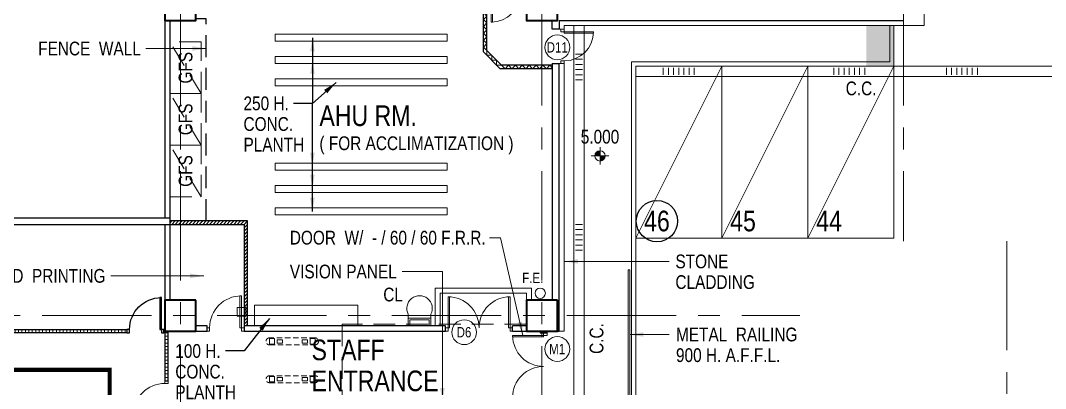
# Model space of a CAD drawing. Header units: millimetres. Extents: x 833576263 to 1668046980, y 817519639 to 1636103653.
# Drawn here: x 834050248 to 834080016, y 818077810 to 818088502 of the extents above; entities that cross this region are included whole.
import ezdxf
from ezdxf.enums import TextEntityAlignment as Align

# ---------------------------------------------------------------- set-up
doc = ezdxf.new("R2010")
doc.units = ezdxf.units.MM
doc.header["$LTSCALE"] = 100
doc.header["$MEASUREMENT"] = 0
for name, pattern in [('R_P_Grid$0$CENTER', [50.8, 31.75, -6.35, 6.35, -6.35]), ('R_P_LG$0$HIDDEN', [9.525, 6.35, -3.175]), ('R_P_LG$0$HIDDEN2', [4.7625, 3.175, -1.5875])]:
    doc.linetypes.add(name, pattern=pattern)
doc.layers.add('C_DWG1002P00L0LGGBP$0$C_CONCRETE SLAB', color=7, linetype='Continuous', true_color=0xf0faf0)
for name, color, linetype, lineweight in [('R_CONC-PLINTH_LG$0$RDA04011', 4, 'Continuous', 25), ('R_CONC-PLINTH_LG$0$RDA2303', 1, 'Continuous', 18), ('R_P_Grid$0$RDA0251', 1, 'R_P_Grid$0$CENTER', 18), ('R_P_Grid$0$RDA0251-LG', 6, 'R_P_Grid$0$CENTER', 18), ('R_P_LG$0$5-DOOR', 1, 'Continuous', 18), ('R_P_LG$0$RDA0322', 1, 'Continuous', 18), ('R_P_LG$0$RDA04011', 4, 'Continuous', 25), ('R_P_LG$0$RDA04031', 3, 'Continuous', 25), ('R_P_LG$0$RDA0504', 4, 'Continuous', 25), ('R_P_LG$0$RDA0506', 7, 'Continuous', 18), ('R_P_LG$0$RDA0621', 7, 'Continuous', 13), ('R_P_LG$0$RDA0624', 7, 'Continuous', 13), ('R_P_LG$0$RDA2142', 1, 'Continuous', 18), ('R_P_LG$0$RDA2202', 3, 'Continuous', 25), ('R_P_LG$0$RDA2203', 11, 'Continuous', 25), ('R_P_LG$0$RDA2301', 7, 'Continuous', 18), ('R_P_LG$0$RDA2302', 7, 'R_P_LG$0$HIDDEN', 18), ('R_P_LG$0$RDA2401', 1, 'Continuous', 18), ('R_P_LG$0$RDA2461', 7, 'Continuous', 18), ('R_P_LG$0$RDA2804S', 2, 'Continuous', 35), ('R_P_LG$0$RDA3151', 1, 'Continuous', 18), ('R_P_LG$0$RDA4701', 7, 'Continuous', 18), ('R_P_LG$0$RDA5801', 1, 'Continuous', 18), ('R_P_LG$0$RDA5802', 1, 'Continuous', 18), ('R_P_LG$0$RDA7202', 1, 'Continuous', 13), ('R_P_LG$0$RDA8301', 7, 'Continuous', 18), ('R_P_LG$0$X1$0$5-DOOR', 1, 'Continuous', 25)]:
    doc.layers.add(name, color=color, linetype=linetype, lineweight=lineweight)
doc.layers.add('R_P_LG$0$RDA0625', color=7, linetype='R_P_LG$0$HIDDEN')
doc.layers.add('X-REF', color=7, linetype='Continuous')
doc.styles.add('R_CONC-PLINTH_LG$0$ARIAL', font='arial.ttf', dxfattribs={"width": 0.8})
doc.styles.add('R_CONC-PLINTH_LG$0$ROMANS', font='arial.ttf', dxfattribs={"width": 0.8})
doc.styles.add('R_P_LG$0$Arial', font='arial.ttf', dxfattribs={"width": 0.8})
doc.styles.add('R_P_LG$0$romans', font='arial.ttf', dxfattribs={"width": 0.8})
doc.dimstyles.new('R_CONC-PLINTH_LG$0$M_200LA', dxfattribs={"dimscale": 200, "dimtxt": 2.5, "dimasz": 2, "dimexe": 0.8, "dimexo": 0, "dimgap": 0.75, "dimtad": 1, "dimdec": 0, "dimrnd": 1, "dimzin": 12, "dimdsep": 46, "dimtxsty": 'R_CONC-PLINTH_LG$0$ROMANS', "dimcen": 2, "dimdle": 1, "dimclrd": 7, "dimclre": 7, "dimclrt": 4, "dimaunit": 1, "dimadec": 0, "dimazin": 0, "dimtfac": 1, "dimtdec": 0, "dimtix": 1, "dimtmove": 2, "dimatfit": 3, "dimfxl": 1, "dimtolj": 1, "dimarcsym": 0})
doc.dimstyles.new('R_P_LG$0$M_200LA', dxfattribs={"dimscale": 200, "dimtxt": 2.5, "dimasz": 2, "dimexe": 0.8, "dimexo": 0, "dimgap": 0.75, "dimtad": 1, "dimdec": 0, "dimrnd": 1, "dimzin": 12, "dimdsep": 46, "dimtxsty": 'R_P_LG$0$romans', "dimcen": 2, "dimdle": 1, "dimclrd": 7, "dimclre": 7, "dimclrt": 4, "dimaunit": 1, "dimadec": 3, "dimazin": 0, "dimtfac": 1, "dimtdec": 0, "dimtix": 1, "dimtmove": 2, "dimatfit": 3, "dimfxl": 1, "dimtolj": 1, "dimlwd": 18, "dimlwe": 18, "dimarcsym": 0})
pattern_1 = [(90, (834041615, 818091325.67), (-150, 2e-08), [])]

# ---------------------------------------------------------------- blocks, each defined once
blk = doc.blocks.new('R_P_Grid')
at = {"layer": 'R_P_Grid$0$RDA0251'}
blk.add_line((833964515, 818079926.7), (834072885.2, 818079926.7), dxfattribs=at)
at = {"layer": 'R_P_Grid$0$RDA0251-LG'}
for p, q in [((834054890, 818124763.4), (834054890, 818027660)), ((834065390, 818124763.4), (834065390, 818022877.2)), ((834075890, 818124763.4), (834075890, 818082095.1)), ((834075890, 818124763.4), (834075890, 818082095.1)), ((834078890, 818082095.1), (834078890, 818022877.2))]:
    blk.add_line(p, q, dxfattribs=at)
blk = doc.blocks.new('R_P_LG$0$P46A_Door-Passage-Double-Flush - _900 _ 900_ X 2500mm-5995994-LG_F _5_000 Mpd_')
at = {"layer": 'R_P_LG$0$RDA3151'}
for p, q in [((-900, 56), (-900, 956)), ((-900, 956), (-855, 956)), ((-855, 956), (-855, 56)), ((900, 956), (855, 956)), ((855, 956), (855, 56)), ((900, 56), (900, 956)), ((-900, 56), (-975, 56)), ((-975, 56), (-975, -44)), ((-900, -44), (-900, 56)), ((-855, 56), (-900, 56)), ((855, 56), (900, 56)), ((900, 56), (900, -44)), ((975, 56), (900, 56)), ((975, -44), (975, 56)), ((-975, -44), (-900, -44)), ((900, -44), (975, -44))]:
    blk.add_line(p, q, dxfattribs=at)
for centre, start, end in [((-900, 56), 0, 90), ((900, 56), 90, 180)]:
    blk.add_arc(centre, 900, start, end, dxfattribs=at)
blk = doc.blocks.new('R_P_LG$0$P46A_Escape-Single-Door - 850 x 2100mm-5484262-LG_F _5_000 Mpd_')
at = {"layer": 'R_P_LG$0$RDA3151'}
for p, q in [((425, 956), (380, 956)), ((380, 956), (380, 106)), ((425, 106), (425, 956)), ((-425, 106), (-500, 106)), ((-500, 106), (-500, 6)), ((-500, 6), (-425, 6)), ((-425, 6), (-425, 106)), ((380, 106), (425, 106)), ((425, 106), (425, 6)), ((500, 106), (425, 106)), ((425, 6), (500, 6)), ((500, 6), (500, 106))]:
    blk.add_line(p, q, dxfattribs=at)
blk.add_arc((425, 106), 850, 90, 180, dxfattribs=at)
blk = doc.blocks.new('R_P_LG$0$P46A_Escape-Single-Door - 850 x 2100mm-5481858-LG_F _5_000 Mpd_')
at = {"layer": 'R_P_LG$0$RDA3151'}
for p, q in [((425, 906), (380, 906)), ((380, 906), (380, 56)), ((425, 56), (425, 906)), ((-425, 56), (-500, 56)), ((-500, 56), (-500, -44)), ((-425, -44), (-425, 56)), ((380, 56), (425, 56)), ((425, 56), (425, -44)), ((500, 56), (425, 56)), ((500, -44), (500, 56)), ((-500, -44), (-425, -44)), ((425, -44), (500, -44))]:
    blk.add_line(p, q, dxfattribs=at)
blk.add_arc((425, 56), 850, 90, 180, dxfattribs=at)
blk = doc.blocks.new('R_P_LG$0$PS-5000x2500')
at = {"layer": 'R_P_LG$0$RDA8301'}
blk.add_line((2500, 5000), (0, 0), dxfattribs=at)
blk.add_lwpolyline([(0, 0), (2500, 0), (2500, 5000), (0, 5000)], close=True, dxfattribs=at)
blk = doc.blocks.new('R_P_LG$0$DD_900-900')
at = {"layer": 'R_P_LG$0$RDA3151'}
for points in [[(0, -100), (0, 0), (75, 0), (75, -100)], [(1950, -100), (1875, -100), (1875, 0), (1950, 0)], [(75, -1000), (120, -1000), (120, -100), (75, -100)], [(1875, -100), (1875, -1000), (1830, -1000), (1830, -100)]]:
    blk.add_lwpolyline(points, close=True, dxfattribs=at)
for centre, start, end in [((75, -100), 270, 0), ((1875, -100), 180, 270)]:
    blk.add_arc(centre, 900, start, end, dxfattribs=at)
blk = doc.blocks.new('R_P_LG$0$P46A_Door-Passage-Single-Flush - 925 x 2500mm-4332826-LG_F _5_000 Mpd_')
at = {"layer": 'R_P_LG$0$RDA3151'}
for p, q in [((462, 981), (418, 981)), ((418, 981), (418, 56)), ((462, 56), (462, 981)), ((-462, 56), (-537, 56)), ((-537, 56), (-537, -44)), ((-462, -44), (-462, 56)), ((418, 56), (462, 56)), ((462, 56), (462, -44)), ((537, 56), (462, 56)), ((537, -44), (537, 56)), ((-537, -44), (-462, -44)), ((462, -44), (537, -44))]:
    blk.add_line(p, q, dxfattribs=at)
blk.add_arc((462, 56), 925, 90, 180, dxfattribs=at)
blk = doc.blocks.new('R_P_LG$0$P46A_FUNI_Entrance_Gate - P46A_FUNI_Entrance_Gate-V62-LG_F _5_000 Mpd_')
at = {"layer": 'R_P_LG$0$RDA7202', "linetype": 'R_P_LG$0$HIDDEN2', "ltscale": 0.5}
for p, q in [((-103, 659), (-103, -659)), ((-80, 517), (-80, 663)), ((-80, 663), (80, 663)), ((80, 663), (80, 517)), ((103, -659), (103, 653)), ((80, 517), (-80, 517)), ((-48, 443), (-48, 284)), ((-48, 443), (48, 443)), ((48, 443), (48, 284)), ((48, 284), (-48, 284)), ((-48, -443), (-48, -284)), ((-48, -284), (48, -284)), ((48, -284), (48, -443)), ((-80, -662), (-80, -516)), ((-80, -516), (80, -516)), ((48, -443), (-48, -443)), ((80, -516), (80, -662)), ((80, -662), (-80, -662))]:
    blk.add_line(p, q, dxfattribs=at)
for centre, start, end in [((0, 659), 357.0606, 180), ((0, -659), 180, 0)]:
    blk.add_arc(centre, 103, start, end, dxfattribs=at)
blk = doc.blocks.new('R_P_LG$0$LMark-FFL-1')
h = blk.add_hatch(color=256)
h.paths.add_polyline_path([(0, 0.75, 0.414214), (-0.75, 0), (0, 0)])
h.paths.add_polyline_path([(0.75, 0), (0, 0), (0, -0.75, 0.414214)])
for p, q in [((-1.28, 0), (1.28, 0)), ((0, 1.28), (0, -1.28))]:
    blk.add_line(p, q)
blk.add_circle((0, 0), 0.75)
at = {"color": 7, "style": 'R_P_LG$0$romans', "width": 0.8}
blk.add_attdef('FFL', (1.03, 1.03), '', height=2, dxfattribs=at)
blk = doc.blocks.new('R_P_LG$0$P46A_FS_Gas_Flooding_System_Cylinder - P46A_FS_Gas_Flooding_System_Cylinder-V133-LG_F _5_000 Mpd_')
at = {"layer": 'R_P_LG$0$RDA5802', "linetype": 'R_P_LG$0$HIDDEN'}
blk.add_line((-750, 0), (750, -900), dxfattribs=at)
blk.add_lwpolyline([(750, -900), (-750, -900), (-750, 0), (750, 0)], close=True, dxfattribs=at)
blk = doc.blocks.new('R_P_LG$0$X1$0$P46A_Door-Passage-Single-Flush - FOH_925 x 2450mm-11147504-J2 LL00-04 THEATER FOYER')
at = {"layer": 'R_P_LG$0$X1$0$5-DOOR'}
for p, q in [((-537, 19), (-462, 19)), ((-537, -81), (-537, 19)), ((-462, 19), (-462, -81)), ((462, 19), (537, 19)), ((462, -81), (462, 19)), ((537, 19), (537, -81)), ((-462, -81), (-537, -81)), ((418, -81), (462, -81)), ((418, -1006), (418, -81)), ((537, -81), (462, -81)), ((462, -81), (462, -1006)), ((462, -1006), (418, -1006))]:
    blk.add_line(p, q, dxfattribs=at)
blk.add_arc((462, -81), 925, 180, 270, dxfattribs=at)
blk = doc.blocks.new('R_P_LG$0$P46A_Door-Passage-Single-Flush - 925 x 2250mm-13279276-LG_F _5_000 Mpd_')
at = {"layer": 'R_P_LG$0$5-DOOR'}
for p, q in [((-537, 44), (-462, 44)), ((-537, -56), (-537, 44)), ((-462, 44), (-462, -56)), ((462, 44), (537, 44)), ((462, -56), (462, 44)), ((537, 44), (537, -56)), ((-462, -56), (-537, -56)), ((418, -56), (462, -56)), ((418, -981), (418, -56)), ((537, -56), (462, -56)), ((462, -56), (462, -981)), ((462, -981), (418, -981))]:
    blk.add_line(p, q, dxfattribs=at)
blk.add_arc((462, -56), 925, 180, 270, dxfattribs=at)
blk = doc.blocks.new('C_DWG1002P00L0LGGBP')
at = {"layer": 'C_DWG1002P00L0LGGBP$0$C_CONCRETE SLAB'}
blk.add_hatch(color=256, dxfattribs=at).paths.add_polyline_path([(834074815, 818087177), (834075615, 818087177), (834075615, 818088352), (834074815, 818088352)])
blk = doc.blocks.new('R_P_LG')
at = {"layer": 'R_P_LG$0$RDA0621'}
h = blk.add_hatch(dxfattribs=at)
h.set_pattern_fill('_USER', color=256, scale=141.4, angle=45, double=1, pattern_type=0)
h.set_pattern_definition([(45, (834063790, 818087630.99), (-99.985, 99.985), []), (135, (834063790, 818087630.99), (-99.985, -99.985), [])])
h.paths.add_polyline_path([(834063790, 818089201.7), (834063690, 818089201.7), (834063690, 818087589.568), (834063790, 818087630.9893)])
h = blk.add_hatch(dxfattribs=at)
h.set_pattern_fill('_USER', color=256, scale=141.4, angle=45, double=1, pattern_type=0)
h.set_pattern_definition([(8e-09, (834063790, 818087630.99), (-2e-08, 141.4), []), (90, (834063790, 818087630.99), (-141.4, -2e-08), [])])
h.paths.add_polyline_path([(834064214.2, 818087206.7893), (834063790, 818087630.9893), (834063690, 818087589.568), (834064177.868, 818087101.7)])
h = blk.add_hatch(dxfattribs=at)
h.set_pattern_fill('_USER', color=256, scale=141.4, angle=45, double=1, pattern_type=0)
h.set_pattern_definition([(45, (834064219.29, 818087201.7), (-99.985, 99.985), []), (135, (834064219.29, 818087201.7), (-99.985, -99.985), [])])
h.paths.add_polyline_path([(834065690, 818087201.7), (834064219.2893, 818087201.7), (834064177.868, 818087101.7), (834065690, 818087101.7)])
h = blk.add_hatch(dxfattribs=at)
h.set_pattern_fill('_USER', color=256, scale=70.7, angle=45, pattern_type=0)
h.set_pattern_definition([(45, (834056740, 818080376.7), (-49.9924, 49.9924), [])])
h.paths.add_polyline_path([(834056840, 818082676.7), (834054590, 818082676.7), (834054590, 818082576.7), (834056740, 818082576.7), (834056740, 818079626.7), (834056840, 818079626.7)])
h = blk.add_hatch(dxfattribs=at)
h.set_pattern_fill('_USER', color=256, scale=100, double=1, pattern_type=0)
h.set_pattern_definition([(0, (834045090, 818079426.7), (0, 100), []), (90, (834045090, 818079426.7), (-100, 6e-15), [])])
h.paths.add_polyline_path([(834045090, 818079526.7), (834045090, 818079426.7), (834053340, 818079426.7), (834053340, 818079526.7)])
h = blk.add_hatch(dxfattribs=at)
h.set_pattern_fill('_USER', color=256, scale=100, double=1, pattern_type=0)
h.set_pattern_definition([(0, (834054440, 818078031.7), (0, 100), []), (90, (834054440, 818078031.7), (-100, 6e-15), [])])
h.paths.add_polyline_path([(834054440, 818078031.7), (834054540, 818078031.7), (834054540, 818079476.7), (834054440, 818079476.7)])
at = {"layer": 'R_P_LG$0$RDA0624', "lineweight": 18}
h = blk.add_hatch(dxfattribs=at)
h.set_pattern_fill('DOTS', color=4, scale=90, angle=45, style=0)
h.set_pattern_definition([(45, (0, 0), (-50.513940681, 151.541822043), [0, -142.875])])
edge = h.paths.add_edge_path()
edge.add_arc((834065390, 818020126.7), 13000, 75, 90)
edge.add_line((834065390, 818033126.7), (833989233.5977, 818033126.7))
edge.add_arc((833989233.5977, 818040126.7), 7000, 227.47847394, 269.99999999, ccw=False)
edge.add_line((833984502.5276, 818034967.5358), (833978583.9299, 818040395.0234))
edge.add_arc((833983315, 818045554.1877), 7000, 180, 227.47847394, ccw=False)
edge.add_line((833976315, 818045554.1877), (833976315, 818098726.7))
edge.add_arc((833983314.9761, 818098726.7099), 6999.9761, 115.841715, 180.00008101, ccw=False)
edge.add_line((833980263.7812, 818105026.7), (834002230.1033, 818105026.7))
edge.add_line((834002230.1033, 818105026.7), (834002230.4132, 818116699.7))
edge.add_line((834002230.4132, 818116699.7), (833958315, 818116699.7))
edge.add_line((833958315, 818116699.7), (833958315, 818110699.7))
edge.add_line((833958315, 818110699.7), (833963315, 818110699.7))
edge.add_arc((833963315, 818103699.7), 7000, 0, 90, ccw=False)
edge.add_line((833970315, 818103699.7), (833970315, 818045554.1877))
edge.add_arc((833983315, 818045554.1877), 13000, 180, 227.47847393)
edge.add_line((833974528.727, 818035972.8826), (833980447.3247, 818030545.395))
edge.add_arc((833989233.5977, 818040126.7), 13000, 227.47847393, 270)
edge.add_line((833989233.5977, 818027126.7), (834065245.1822, 818027126.7))
edge.add_arc((834065245.1822, 818019026.7), 8100, 75, 90, ccw=False)
edge.add_line((834067341.6165, 818026850.6992), (834090782.7579, 818020569.6643))
edge.add_arc((834094147.4055, 818033126.7), 13000, 255, 270)
edge.add_line((834094147.4055, 818020126.7), (834118759.2741, 818020126.7))
edge.add_arc((834118759.2741, 818033126.7), 13000, 270, 282.26165437)
edge.add_line((834121520.1679, 818020423.257), (834124956.9903, 818021170.1963))
edge.add_arc((834126677.2395, 818013254.9741), 8100, 20.44433993, 102.26165437, ccw=False)
edge.add_arc((834190761.1764, 818035930.696), 59878.7776, 183.670517332, 199.356395537, ccw=False)
edge.add_line((834131005.2286, 818032097.3284), (834127870.7181, 818029996.4247))
edge.add_line((834127870.7181, 818029996.4247), (834126362.9837, 818029715.8154))
edge.add_arc((834117071.8823, 818047426.7), 20000, 270, 297.68143099, ccw=False)
edge.add_line((834117071.8823, 818027426.7), (834089164.0869, 818027426.7))
edge.add_arc((834089164.0869, 818033426.7), 6000, 255.00000001, 270, ccw=False)
edge.add_line((834087611.1726, 818027631.1451), (834068754.6476, 818032683.7357))
at = {"layer": 'R_P_LG$0$RDA4701'}
h = blk.add_hatch(dxfattribs=at)
h.set_pattern_fill('_USER', color=256, scale=150, angle=167.52488052, pattern_type=0)
h.set_pattern_definition([(180, (834062166.03, 818045526.7), (-2e-08, -150), [])])
h.paths.add_polyline_path([(834066565, 818086649.1197), (834066365, 818086649.1197), (834066365, 818087674.1197), (834066565, 818087674.1197)])
h = blk.add_hatch(dxfattribs=at)
h.set_pattern_fill('_USER', color=256, scale=150, angle=77.52488052, pattern_type=0)
h.set_pattern_definition(pattern_1)
h.paths.add_polyline_path([(834069867.5803, 818086926.7), (834069867.5803, 818087126.7), (834068842.5803, 818087126.7), (834068842.5803, 818086926.7)])
h = blk.add_hatch(dxfattribs=at)
h.set_pattern_fill('_USER', color=256, scale=150, angle=77.52488052, pattern_type=0)
h.set_pattern_definition(pattern_1)
h.paths.add_polyline_path([(834073862.4197, 818086926.7), (834073862.4197, 818087126.7), (834074887.4197, 818087126.7), (834074887.4197, 818086926.7)])
h = blk.add_hatch(dxfattribs=at)
h.set_pattern_fill('_USER', color=256, scale=150, angle=77.52488052, pattern_type=0)
h.set_pattern_definition([(90, (834054340, 818091325.67), (-150, 2e-08), [])])
h.paths.add_polyline_path([(834078087.5803, 818086926.7), (834078087.5803, 818087126.7), (834077062.5803, 818087126.7), (834077062.5803, 818086926.7)])
h = blk.add_hatch(dxfattribs=at)
h.set_pattern_fill('_USER', color=256, scale=150, angle=167.52488052, pattern_type=0)
h.set_pattern_definition([(180, (834062166.03, 818051226.7), (-2e-08, -150), [])])
h.paths.add_polyline_path([(834066565, 818082704.2803), (834066365, 818082704.2803), (834066365, 818081679.2803), (834066565, 818081679.2803)])
at = {"layer": 'R_P_LG$0$RDA04011'}
blk.add_circle((834068731.3847, 818082672.8119), 600, dxfattribs=at)
at = {"layer": 'R_P_LG$0$RDA0506'}
for centre in [(834065840, 818087721.7), (834063133, 818079445.0961), (834065838.3884, 818078956.1135)]:
    blk.add_circle(centre, 360, dxfattribs=at)
at = {"layer": 'R_P_LG$0$RDA0625', "const_width": 120}
blk.add_lwpolyline([(834117283.9508, 818073612.2502), (834106090, 818073612.2502), (834106090, 818069001.7), (834067565, 818069001.7), (834067565, 818063780.3462), (834064390, 818063780.3462), (834052840, 818071694.8891), (834052840, 818078351.7), (834033540, 818078351.7)], dxfattribs=at)
at = {"layer": 'R_P_LG$0$RDA2142'}
for p, q in [((834076487.5, 818089401.7), (834076487.5, 818088351.7)), ((834065890, 818088251.7), (834066040, 818088251.7)), ((834076487.5, 818088351.7), (834066040, 818088351.7)), ((834066040, 818088251.7), (834066040, 818088351.7)), ((834065890, 818087251.7), (834066040, 818087251.7)), ((834066040, 818079476.7), (834066040, 818087251.7)), ((834065890, 818079476.7), (834066040, 818079476.7))]:
    blk.add_line(p, q, dxfattribs=at)
at = {"layer": 'R_P_LG$0$RDA2202'}
for p, q in [((834054440, 818088501.7), (834054440, 818082756.7)), ((834054590, 818080376.7), (834054590, 818088501.7)), ((834065690, 818088251.7), (834065690, 818088501.7)), ((834065890, 818088501.7), (834075877.5, 818088501.7)), ((834065890, 818088501.7), (834065890, 818088251.7)), ((834065890, 818088251.7), (834065690, 818088251.7)), ((834065690, 818087251.7), (834065690, 818080376.7)), ((834065690, 818087251.7), (834065890, 818087251.7)), ((834065890, 818079476.7), (834065890, 818087251.7)), ((834054590, 818082756.7), (834035390, 818082756.7)), ((834035390, 818082576.7), (834054590, 818082576.7)), ((834054440, 818082576.7), (834054440, 818080376.7)), ((834055665, 818079626.8208), (834055340, 818079626.8208)), ((834055665, 818079476.8208), (834055665, 818079626.8208)), ((834062590, 818079626.7), (834056740, 818079626.7)), ((834056740, 818079626.7), (834056740, 818079476.8963)), ((834062590, 818079476.7), (834062590, 818079626.7)), ((834064940, 818079626.7), (834064540, 818079626.7)), ((834064540, 818079477.4243), (834064540, 818079626.7)), ((834055340, 818079476.7), (834055665, 818079476.8208)), ((834056740, 818079476.7), (834062590, 818079476.7)), ((834064540, 818079476.7), (834064940, 818079476.7)), ((834065340, 818079476.7), (834065340, 818079426.7)), ((834065340, 818079426.7), (834065540, 818079426.7)), ((834065540, 818079426.7), (834065540, 818079476.7)), ((834065840, 818079476.7), (834065890, 818079476.7))]:
    blk.add_line(p, q, dxfattribs=at)
at = {"layer": 'R_P_LG$0$RDA2202', "linetype": 'R_P_LG$0$HIDDEN'}
blk.add_lwpolyline([(834055640, 818082676.7), (834055640, 818088551.7), (834055340, 818088551.7)], dxfattribs=at)
at = {"layer": 'R_P_LG$0$RDA2203'}
for p, q in [((834063690, 818087589.568), (834063690, 818089201.7)), ((834063790, 818087630.9893), (834063790, 818089201.7)), ((834063690, 818087589.568), (834064177.868, 818087101.7)), ((834063790, 818087630.9893), (834064219.2893, 818087201.7)), ((834065690, 818087101.7), (834064177.868, 818087101.7)), ((834065690, 818087201.7), (834064219.2893, 818087201.7)), ((834056840, 818082676.7), (834054590, 818082676.7)), ((834054590, 818082576.7), (834056740, 818082576.7)), ((834056740, 818082576.7), (834056740, 818079626.7)), ((834056840, 818079626.7), (834056840, 818082676.7)), ((834054440, 818079476.7), (834054440, 818078031.7)), ((834054540, 818078031.7), (834054540, 818079476.7)), ((834054440, 818078031.7), (834054540, 818078031.7))]:
    blk.add_line(p, q, dxfattribs=at)
blk.add_lwpolyline([(834053340, 818079526.7), (834053340, 818079426.7), (834045090, 818079426.7), (834045090, 818079526.7)], close=True, dxfattribs=at)
blk.add_lwpolyline([(834054440, 818079426.6623), (834054415, 818079426.6623), (834054415, 818079526.6623), (834054440, 818079526.6623)], dxfattribs=at)
at = {"layer": 'R_P_LG$0$RDA2301'}
for p, q in [((834075490, 818087301.7), (834075490, 818088351.7)), ((834075615, 818087176.7), (834075615, 818088351.7)), ((834067990, 818087301.7), (834067990, 818071051.7)), ((834075490, 818087301.7), (834067990, 818087301.7)), ((834068115, 818087176.7), (834068115, 818071176.7)), ((834075615, 818087176.7), (834068115, 818087176.7)), ((834062290, 818079626.7), (834062290, 818080726.7)), ((834065090, 818080726.7), (834062290, 818080726.7)), ((834065090, 818080376.7), (834065090, 818080726.7)), ((834064940, 818080576.7), (834062440, 818080576.7)), ((834062440, 818079626.7), (834062440, 818080576.7)), ((834064940, 818080376.7), (834064940, 818080576.7))]:
    blk.add_line(p, q, dxfattribs=at)
at = {"layer": 'R_P_LG$0$RDA2302'}
for p, q in [((834064940, 818079676.7), (834059590, 818079676.7)), ((834059590, 818079676.7), (834059590, 818060376.7)), ((834065390, 818077426.7), (834065390, 818079476.7))]:
    blk.add_line(p, q, dxfattribs=at)
at = {"layer": 'R_P_LG$0$RDA2401'}
blk.add_lwpolyline([(834067900, 818077096.7), (834067940, 818077096.7), (834067940, 818081256.7), (834067900, 818081256.7)], close=True, dxfattribs=at)
at = {"layer": 'R_P_LG$0$RDA2461'}
for p, q in [((834061508.6797, 818079854.7905), (834061508.6797, 818079967.1155)), ((834062165, 818079854.7905), (834061508.6797, 818079854.7905)), ((834061508.6797, 818079854.7905), (834061508.6797, 818079626.7)), ((834062115, 818079804.7905), (834061558.6797, 818079804.7905)), ((834061558.6797, 818079804.7905), (834061558.6797, 818079626.7)), ((834062115, 818079626.7), (834062115, 818079804.7905)), ((834062165, 818079854.7905), (834062165, 818079967.1155)), ((834062165, 818079626.7), (834062165, 818079854.7905)), ((834061508.6797, 818079626.7), (834061558.6797, 818079626.7)), ((834062115, 818079626.7), (834062165, 818079626.7))]:
    blk.add_line(p, q, dxfattribs=at)
blk.add_arc((834061836.8398, 818080136.7), 369.3574, 332.67127565, 207.32872435, dxfattribs=at)
at = {"layer": 'R_P_LG$0$RDA2804S'}
for points in [[(834055340, 818089401.7), (834054440, 818089401.7), (834054440, 818088501.7), (834055340, 818088501.7)], [(834065840, 818089401.7), (834064940, 818089401.7), (834064940, 818088501.7), (834065840, 818088501.7)], [(834055340, 818080376.7), (834054440, 818080376.7), (834054440, 818079476.7), (834055340, 818079476.7)], [(834065840, 818080376.7), (834064940, 818080376.7), (834064940, 818079476.7), (834065840, 818079476.7)]]:
    blk.add_lwpolyline(points, close=True, dxfattribs=at)
at = {"layer": 'R_P_LG$0$RDA3151'}
blk.add_lwpolyline([(834056791.4706, 818079912.8502), (834056538.5294, 818079912.8502), (834056538.5294, 818080165.7914), (834056791.4706, 818080165.7914)], close=True, dxfattribs=at)
at = {"layer": 'R_P_LG$0$RDA4701'}
for points in [[(834066615, 818075301.7), (834066615, 818088351.7), (834066315, 818088351.7), (834066315, 818075301.7)], [(834068115, 818086876.7), (834091715.1525, 818086876.7), (834091036.0155, 818087176.7), (834068115, 818087176.7)]]:
    blk.add_lwpolyline(points, close=True, dxfattribs=at)
at = {"layer": 'R_P_LG$0$RDA5801'}
blk.add_circle((834065340, 818080576.7), 150, dxfattribs=at)
at = {"layer": 'R_P_LG$0$RDA0322'}
ref = blk.add_blockref('R_P_LG$0$LMark-FFL-1', (834067077.5, 818084569.4259), dxfattribs=dict(at, xscale=200, yscale=200, zscale=200))
ref.add_attrib('FFL', '5.000', dxfattribs={"layer": '0', "color": 7, "height": 400, "rotation": 0.00000095, "style": 'R_P_LG$0$romans', "width": 0.8}).set_placement((834067077.5, 818085125.4259), align=Align.MIDDLE)
at = {"layer": 'R_P_LG$0$RDA3151'}
for name, p, rotation in [('R_P_LG$0$P46A_Escape-Single-Door - 850 x 2100mm-5484262-LG_F _5_000 Mpd_', (834064340, 818089408.05), 180), ('R_P_LG$0$DD_900-900', (834065540, 818079426.7), 270), ('R_P_LG$0$P46A_Door-Passage-Single-Flush - 925 x 2250mm-13279276-LG_F _5_000 Mpd_', (834054496.35, 818077494.2), 270)]:
    blk.add_blockref(name, p, dxfattribs=dict(at, rotation=rotation))
at = {"layer": 'R_P_LG$0$RDA3151', "xscale": -1}
for name, p, rotation in [('R_P_LG$0$P46A_Escape-Single-Door - 850 x 2100mm-5481858-LG_F _5_000 Mpd_', (834065983.65, 818087751.7), 270), ('R_P_LG$0$X1$0$P46A_Door-Passage-Single-Flush - FOH_925 x 2450mm-11147504-J2 LL00-04 THEATER FOYER', (834053877.5, 818079445.3123), 180)]:
    blk.add_blockref(name, p, dxfattribs=dict(at, rotation=rotation))
at = {"layer": 'R_P_LG$0$RDA3151'}
for name, p in [('R_P_LG$0$P46A_Door-Passage-Single-Flush - 925 x 2500mm-4332826-LG_F _5_000 Mpd_', (834056202.5, 818079520.4708)), ('R_P_LG$0$P46A_Door-Passage-Double-Flush - _900 _ 900_ X 2500mm-5995994-LG_F _5_000 Mpd_', (834063565, 818079520.35))]:
    blk.add_blockref(name, p, dxfattribs=at)
at = {"layer": 'R_P_LG$0$RDA5802', "linetype": 'R_P_LG$0$HIDDEN', "xscale": -1, "rotation": 270}
for p in [(834055490, 818087129.2), (834055490, 818085629.2), (834055490, 818084129.2)]:
    blk.add_blockref('R_P_LG$0$P46A_FS_Gas_Flooding_System_Cylinder - P46A_FS_Gas_Flooding_System_Cylinder-V133-LG_F _5_000 Mpd_', p, dxfattribs=at)
at = {"layer": 'R_P_LG$0$RDA7202', "rotation": 90}
for p in [(834058139.9795, 818079179.2251), (834058139.9795, 818078079.2251)]:
    blk.add_blockref('R_P_LG$0$P46A_FUNI_Entrance_Gate - P46A_FUNI_Entrance_Gate-V62-LG_F _5_000 Mpd_', p, dxfattribs=at)
at = {"layer": 'R_P_LG$0$RDA8301'}
for p in [(834068115, 818082176.7), (834070615, 818082176.7), (834073115, 818082176.7)]:
    blk.add_blockref('R_P_LG$0$PS-5000x2500', p, dxfattribs=at)
at = {"layer": 'R_P_LG$0$RDA04011', "style": 'R_P_LG$0$Arial', "width": 0.8}
for s, height, p in [('C.C.', 400, (834074213.5641, 818086329.2)), ('46', 600, (834068358.4516, 818082376.7)), ('45', 600, (834070858.4516, 818082376.7)), ('44', 600, (834073358.4516, 818082376.7)), ('DOOR  W/  - / 60 / 60 F.R.R.', 400, (834058069, 818081991.9382)), ('VISION PANEL', 400, (834058069, 818081008.5704)), ('CL', 400, (834060784, 818080339.6897))]:
    blk.add_text(s, height=height, dxfattribs=at).set_placement(p)
blk.add_text('C.C.', height=400, rotation=90, dxfattribs=at).set_placement((834067176.3388, 818078814.781))
at = {"layer": 'R_P_LG$0$RDA04011', "char_height": 400, "attachment_point": 1, "line_spacing_factor": 0.9}
for s, insert, width, style in [('STONE CLADDING', (834069267.4357, 818081702), 2429.821282, 'R_P_LG$0$romans'), ('METAL  RAILING  900 H. A.F.F.L.', (834069284.257, 818079578.7806), 4162.65529, 'R_P_LG$0$Arial')]:
    blk.add_mtext(s, dxfattribs=dict(at, insert=insert, width=width, style=style))
at = {"layer": 'R_P_LG$0$RDA04031', "color": 4, "style": 'R_P_LG$0$Arial', "width": 0.8}
for s, p in [('FENCE  WALL', (834050760.921, 818087487.4048)), ('( FOR ACCLIMATIZATION )', (834058928.9358, 818084735.6093))]:
    blk.add_text(s, height=400, dxfattribs=at).set_placement(p)
at = {"layer": 'R_P_LG$0$RDA04031', "color": 4, "lineweight": 25, "style": 'R_P_LG$0$Arial', "width": 0.8}
for p in [(834055040, 818087129.2), (834055040, 818085629.2), (834055040, 818084129.2)]:
    blk.add_text('GFS', height=400, rotation=90, dxfattribs=at).set_placement(p, align=Align.MIDDLE)
at = {"layer": 'R_P_LG$0$RDA04031', "style": 'R_P_LG$0$Arial', "width": 0.8}
for s, p in [('AHU RM.', (834058928.9358, 818085435.6093)), ('STAFF', (834058700.7468, 818078631.6212)), ('ENTRANCE', (834058700.7468, 818077731.6212))]:
    blk.add_text(s, height=600, dxfattribs=at).set_placement(p)
at = {"layer": 'R_P_LG$0$RDA04031', "color": 4, "lineweight": 25, "insert": (834049066.0062, 818081282.446), "char_height": 400, "width": 4123.041039, "attachment_point": 1, "line_spacing_factor": 0.9, "style": 'R_P_LG$0$Arial'}
blk.add_mtext('CARD  PRINTING  RM.', dxfattribs=at)
at = {"layer": 'R_P_LG$0$RDA0506', "color": 0, "lineweight": 15, "style": 'R_P_LG$0$romans', "width": 0.8}
for s, p in [('D11', (834065835, 818087721.7)), ('D6', (834063128, 818079445.0961)), ('M1', (834065833.3884, 818078956.1135))]:
    blk.add_text(s, height=300, dxfattribs=at).set_placement(p, align=Align.MIDDLE)
at = {"layer": 'R_P_LG$0$RDA5801', "style": 'R_P_LG$0$Arial', "width": 0.8}
blk.add_text('F.E.', height=300, dxfattribs=at).set_placement((834064816.6371, 818080872.8929))
at = {"layer": 'R_P_LG$0$RDA04011'}
for points, override in [([(834064835.9253, 818079351.7), (834064187.308, 818082191.9382), (834063865.2196, 818082191.9382)], {"dimgap": 0.75, "dimtad": 0}), ([(834066040, 818081502), (834069084.257, 818081502)], {"dimtad": 0}), ([(834062503, 818077426.7), (834062503, 818081208.5704), (834061333.2973, 818081208.5704)], {"dimgap": 0.75, "dimtad": 0}), ([(834067940, 818079378.7806), (834069084.257, 818079378.7806)], {"dimtad": 0})]:
    blk.add_leader(points, dimstyle='R_P_LG$0$M_200LA', override=override, dxfattribs=at)
at = {"layer": 'R_P_LG$0$RDA0504'}
for points in [[(834055640, 818087687.4048), (834053890.8823, 818087687.4048)], [(834055570, 818081082.446), (834052875.1838, 818081082.446)]]:
    blk.add_leader(points, dimstyle='R_P_LG$0$M_200LA', override={"dimgap": 0.75, "dimtad": 0}, dxfattribs=at)
blk = doc.blocks.new('R_CONC-PLINTH_LG')
at = {"layer": 'R_CONC-PLINTH_LG$0$RDA2303'}
for points in [[(834062640, 818087902), (834062640, 818088102), (834057640, 818088102), (834057640, 818087902), (834062640, 818087902)], [(834062640, 818087252), (834062640, 818087452), (834057640, 818087452), (834057640, 818087252), (834062640, 818087252)], [(834062640, 818086602), (834062640, 818086802), (834057640, 818086802), (834057640, 818086602), (834062640, 818086602)], [(834062640, 818084157), (834062640, 818084357), (834057640, 818084357), (834057640, 818084157), (834062640, 818084157)], [(834062640, 818083507), (834062640, 818083707), (834057640, 818083707), (834057640, 818083507), (834062640, 818083507)], [(834062640, 818082857), (834062640, 818083057), (834057640, 818083057), (834057640, 818082857), (834062640, 818082857)], [(834057040, 818079627), (834060040, 818079627), (834060040, 818080227), (834057040, 818080227)]]:
    blk.add_lwpolyline(points, close=True, dxfattribs=at)
at = {"layer": 'R_CONC-PLINTH_LG$0$RDA04011', "char_height": 400, "width": 2339.66, "attachment_point": 1, "line_spacing_factor": 0.9, "style": 'R_CONC-PLINTH_LG$0$ARIAL'}
for s, insert in [('250 H. CONC. PLANTH', (834056724, 818086294)), ('100 H. CONC. PLANTH', (834054743, 818079100))]:
    blk.add_mtext(s, dxfattribs=dict(at, insert=insert))
at = {"layer": 'R_CONC-PLINTH_LG$0$RDA04011'}
for points in [[(834058726, 818088002), (834058726, 818086094), (834058178, 818086094)], [(834058726, 818087352), (834058726, 818086094), (834058178, 818086094)], [(834059411, 818086702), (834058726, 818086094), (834058178, 818086094)], [(834058726, 818082957), (834058726, 818086094), (834058178, 818086094)], [(834058726, 818084257), (834058726, 818086094), (834058178, 818086094)], [(834058726, 818083625), (834058726, 818086094), (834058178, 818086094)], [(834057477, 818079848), (834056744, 818078900), (834056197, 818078900)]]:
    blk.add_leader(points, dimstyle='R_CONC-PLINTH_LG$0$M_200LA', override={"dimgap": 0.75, "dimtad": 0}, dxfattribs=at)

msp = doc.modelspace()

# ---------------------------------------------------------------- block references
at = {"layer": 'X-REF'}
for name in ['R_P_LG', 'R_P_Grid', 'R_CONC-PLINTH_LG', 'C_DWG1002P00L0LGGBP']:
    msp.add_blockref(name, (0, 0), dxfattribs=at)

doc.saveas('drawing.dxf')
